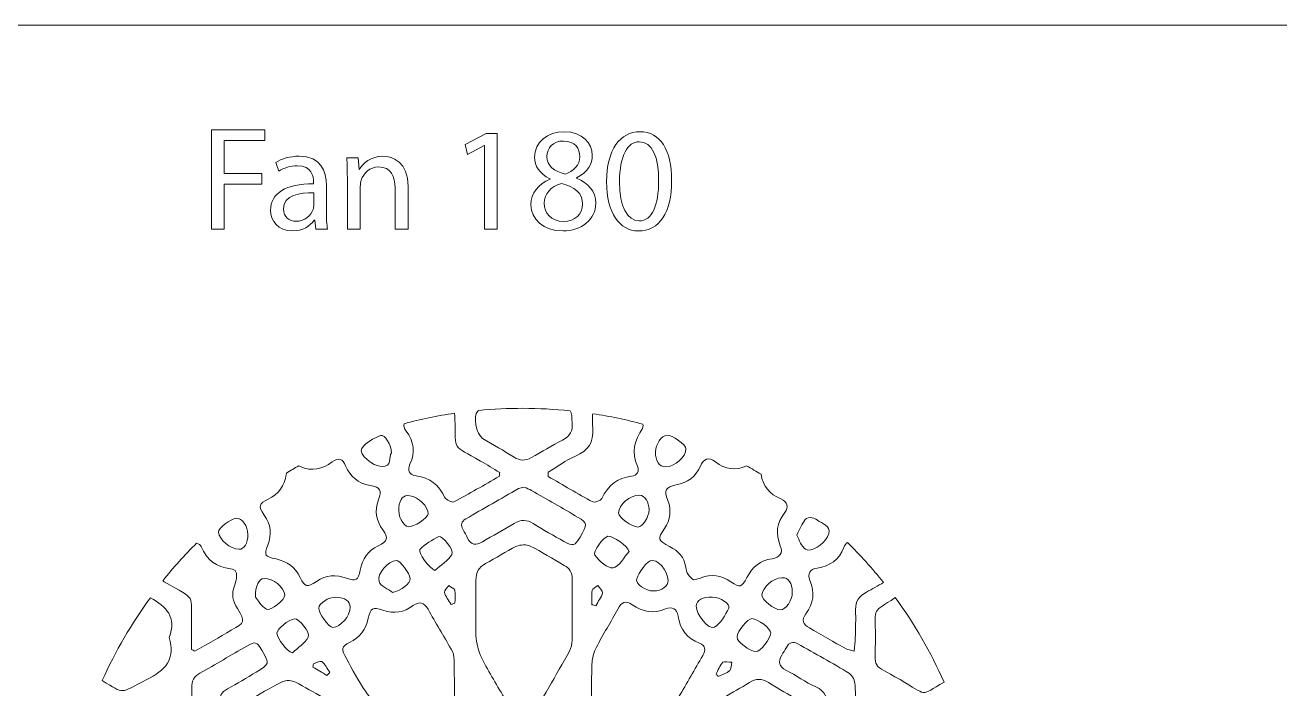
# Model space of a CAD drawing. Header units: millimetres. Extents: x -685 to 442, y -246 to 853.
# Drawn here: x -37.4 to 202.5, y 687 to 814 of the extents above; entities that cross this region are included whole.
import ezdxf

# ---------------------------------------------------------------- set-up
doc = ezdxf.new("R2010")
doc.units = ezdxf.units.MM
doc.header["$MEASUREMENT"] = 0
doc.layers.add('Layer 1', color=7, linetype='Continuous')

# ---------------------------------------------------------------- blocks, each defined once
blk = doc.blocks.new('block 116')
at = {"layer": 'Layer 1', "lineweight": 0}
for points in [[(-1.82, 793.93), (8.42, 793.93), (8.42, 791.87), (0.63, 791.87), (0.63, 785.55), (7.83, 785.55), (7.83, 783.52), (0.63, 783.52), (0.63, 774.91), (-1.82, 774.91), (-1.82, 793.93)], [(50.42, 790.94), (50.36, 790.94), (47.17, 789.22), (46.69, 791.11), (50.7, 793.25), (52.82, 793.25), (52.82, 774.91), (50.42, 774.91), (50.42, 790.94)]]:
    blk.add_lwpolyline(points, dxfattribs=at)
for points, knots in [([(59.28, 779.57), (59.28, 781.88), (60.66, 783.52), (62.92, 784.48), (62.92, 784.48), (62.89, 784.56), (62.89, 784.56), (60.86, 785.52), (59.98, 787.1), (59.98, 788.68), (59.98, 791.59), (62.44, 793.56), (65.66, 793.56), (69.21, 793.56), (70.99, 791.34), (70.99, 789.05), (70.99, 787.5), (70.23, 785.83), (67.97, 784.76), (67.97, 784.76), (67.97, 784.67), (67.97, 784.67), (70.26, 783.77), (71.67, 782.16), (71.67, 779.93), (71.67, 776.74), (68.93, 774.6), (65.43, 774.6), (61.59, 774.6), (59.28, 776.89), (59.28, 779.57)], [0, 0, 0, 0, 1, 1, 1, 2, 2, 2, 3, 3, 3, 4, 4, 4, 5, 5, 5, 6, 6, 6, 7, 7, 7, 8, 8, 8, 9, 9, 9, 10, 10, 10, 10]), ([(62.33, 788.85), (62.33, 787.02), (63.71, 786.03), (65.82, 785.47), (67.41, 786), (68.62, 787.13), (68.62, 788.8), (68.62, 790.26), (67.74, 791.79), (65.51, 791.79), (63.45, 791.79), (62.33, 790.43), (62.33, 788.85)], [0, 0, 0, 0, 1, 1, 1, 2, 2, 2, 3, 3, 3, 4, 4, 4, 4]), ([(86.17, 784.28), (86.17, 778.04), (83.86, 774.6), (79.79, 774.6), (76.21, 774.6), (73.78, 777.96), (73.73, 784.03), (73.73, 790.18), (76.38, 793.56), (80.11, 793.56), (83.97, 793.56), (86.17, 790.12), (86.17, 784.28)], [0, 0, 0, 0, 1, 1, 1, 2, 2, 2, 3, 3, 3, 4, 4, 4, 4]), ([(76.21, 784), (76.21, 779.23), (77.68, 776.52), (79.94, 776.52), (82.48, 776.52), (83.69, 779.48), (83.69, 784.17), (83.69, 788.68), (82.53, 791.65), (79.96, 791.65), (77.79, 791.65), (76.21, 788.99), (76.21, 784)], [0, 0, 0, 0, 1, 1, 1, 2, 2, 2, 3, 3, 3, 4, 4, 4, 4]), ([(18.13, 774.91), (18.13, 774.91), (17.93, 776.63), (17.93, 776.63), (17.93, 776.63), (17.85, 776.63), (17.85, 776.63), (17.09, 775.56), (15.62, 774.6), (13.67, 774.6), (10.91, 774.6), (9.49, 776.55), (9.49, 778.52), (9.49, 781.82), (12.43, 783.63), (17.71, 783.6), (17.71, 783.6), (17.71, 783.88), (17.71, 783.88), (17.71, 785.01), (17.4, 787.05), (14.6, 787.05), (13.33, 787.05), (12.01, 786.65), (11.05, 786.03), (11.05, 786.03), (10.48, 787.67), (10.48, 787.67), (11.61, 788.4), (13.25, 788.88), (14.97, 788.88), (19.15, 788.88), (20.16, 786.03), (20.16, 783.29), (20.16, 783.29), (20.16, 778.18), (20.16, 778.18), (20.16, 777), (20.22, 775.84), (20.39, 774.91), (20.39, 774.91), (18.13, 774.91), (18.13, 774.91)], [0, 0, 0, 0, 1, 1, 1, 2, 2, 2, 3, 3, 3, 4, 4, 4, 5, 5, 5, 6, 6, 6, 7, 7, 7, 8, 8, 8, 9, 9, 9, 10, 10, 10, 11, 11, 11, 12, 12, 12, 13, 13, 13, 14, 14, 14, 14]), ([(24.17, 784.87), (24.17, 786.28), (24.14, 787.44), (24.06, 788.57), (24.06, 788.57), (26.26, 788.57), (26.26, 788.57), (26.26, 788.57), (26.4, 786.31), (26.4, 786.31), (26.4, 786.31), (26.46, 786.31), (26.46, 786.31), (27.13, 787.61), (28.71, 788.88), (30.97, 788.88), (32.86, 788.88), (35.8, 787.75), (35.8, 783.07), (35.8, 783.07), (35.8, 774.91), (35.8, 774.91), (35.8, 774.91), (33.31, 774.91), (33.31, 774.91), (33.31, 774.91), (33.31, 782.78), (33.31, 782.78), (33.31, 784.99), (32.5, 786.82), (30.15, 786.82), (28.52, 786.82), (27.25, 785.66), (26.82, 784.28), (26.71, 783.97), (26.65, 783.55), (26.65, 783.12), (26.65, 783.12), (26.65, 774.91), (26.65, 774.91), (26.65, 774.91), (24.17, 774.91), (24.17, 774.91), (24.17, 774.91), (24.17, 784.87), (24.17, 784.87)], [0, 0, 0, 0, 1, 1, 1, 2, 2, 2, 3, 3, 3, 4, 4, 4, 5, 5, 5, 6, 6, 6, 7, 7, 7, 8, 8, 8, 9, 9, 9, 10, 10, 10, 11, 11, 11, 12, 12, 12, 13, 13, 13, 14, 14, 14, 15, 15, 15, 15]), ([(69.16, 779.68), (69.16, 781.91), (67.6, 782.98), (65.12, 783.69), (62.97, 783.07), (61.82, 781.65), (61.82, 779.91), (61.73, 778.04), (63.14, 776.41), (65.49, 776.41), (67.72, 776.41), (69.16, 777.79), (69.16, 779.68)], [0, 0, 0, 0, 1, 1, 1, 2, 2, 2, 3, 3, 3, 4, 4, 4, 4]), ([(17.76, 781.88), (15.05, 781.94), (11.98, 781.46), (11.98, 778.8), (11.98, 777.2), (13.05, 776.43), (14.32, 776.43), (16.1, 776.43), (17.23, 777.56), (17.62, 778.72), (17.71, 778.97), (17.76, 779.26), (17.76, 779.51), (17.76, 779.51), (17.76, 781.88), (17.76, 781.88)], [0, 0, 0, 0, 1, 1, 1, 2, 2, 2, 3, 3, 3, 4, 4, 4, 5, 5, 5, 5])]:
    blk.add_open_spline(points, degree=3, knots=knots, dxfattribs=at)
blk = doc.blocks.new('block 311')
at = {"layer": 'Layer 1', "lineweight": 0}
for points, knots in [([(35.4, 736.33), (36.94, 734.32), (37.17, 732.22), (36.15, 729.97), (35.58, 728.76), (36.01, 727.92), (37.31, 727.73), (39.98, 727.41), (41.71, 726.01), (42.83, 723.62), (43.06, 723.16), (44.14, 722.6), (44.51, 722.78), (47.45, 724.32), (50.35, 726.01), (53.25, 727.69), (53.25, 727.92), (53.3, 728.15), (53.3, 728.39), (52.08, 729.13), (50.91, 729.88), (49.65, 730.58), (44.18, 733.8), (44.88, 732.22), (44.74, 738.57), (44.74, 738.71), (44.74, 738.85), (44.74, 738.99), (44.74, 739.27), (44.7, 739.5), (44.65, 739.73), (41.38, 739.27), (38.15, 738.57), (35.02, 737.73), (34.88, 737.31), (35.02, 736.84), (35.4, 736.33)], [0, 0, 0, 0, 1, 1, 1, 2, 2, 2, 3, 3, 3, 4, 4, 4, 5, 5, 5, 6, 6, 6, 7, 7, 7, 8, 8, 8, 9, 9, 9, 10, 10, 10, 11, 11, 11, 12, 12, 12, 12]), ([(50.03, 734.92), (52.03, 733.71), (54.09, 732.59), (56.05, 731.33), (57.18, 730.63), (58.2, 730.58), (59.37, 731.24), (61.33, 732.36), (63.3, 733.57), (65.31, 734.6), (66.76, 735.35), (67.36, 736.42), (67.13, 737.77), (67.13, 739.08), (67.08, 739.78), (66.76, 740.2), (63.77, 740.48), (60.77, 740.67), (57.74, 740.67), (54.89, 740.67), (52.08, 740.53), (49.28, 740.25), (49.23, 740.2), (49.18, 740.2), (49.14, 740.15), (48.11, 739.27), (48.81, 735.67), (50.03, 734.92)], [0, 0, 0, 0, 1, 1, 1, 2, 2, 2, 3, 3, 3, 4, 4, 4, 5, 5, 5, 6, 6, 6, 7, 7, 7, 8, 8, 8, 9, 9, 9, 9]), ([(71.1, 736.93), (71.29, 734.13), (70.26, 732.59), (67.78, 731.52), (65.96, 730.72), (64.28, 729.51), (62.55, 728.43), (62.55, 728.15), (62.55, 727.92), (62.55, 727.64), (65.4, 726.01), (68.2, 724.32), (71.1, 722.78), (71.48, 722.6), (72.64, 723.02), (72.83, 723.44), (74, 725.91), (75.78, 727.36), (78.49, 727.69), (79.56, 727.83), (80.08, 728.67), (79.65, 729.6), (78.44, 732.26), (79.09, 734.55), (80.59, 736.84), (80.68, 736.98), (80.73, 737.31), (80.68, 737.63), (77.55, 738.47), (74.37, 739.17), (71.1, 739.64), (71.01, 739.13), (71.01, 738.24), (71.1, 736.93)], [0, 0, 0, 0, 1, 1, 1, 2, 2, 2, 3, 3, 3, 4, 4, 4, 5, 5, 5, 6, 6, 6, 7, 7, 7, 8, 8, 8, 9, 9, 9, 10, 10, 10, 11, 11, 11, 11]), ([(32.59, 732.17), (32.69, 733.57), (31.28, 735.81), (30.54, 735.49), (29.23, 734.88), (27.64, 734.18), (26.94, 733.01), (26.28, 731.89), (28.99, 729.55), (30.77, 729.55), (32.78, 729.51), (32.03, 731.33), (32.59, 732.17)], [0, 0, 0, 0, 1, 1, 1, 2, 2, 2, 3, 3, 3, 4, 4, 4, 4]), ([(84.98, 729.46), (86.8, 729.51), (88.91, 731.38), (88.91, 732.92), (88.91, 733.71), (86.29, 735.58), (85.22, 735.53), (84.23, 735.49), (83.11, 733.76), (83.07, 732.36), (83.07, 730.63), (83.81, 729.46), (84.98, 729.46)], [0, 0, 0, 0, 1, 1, 1, 2, 2, 2, 3, 3, 3, 4, 4, 4, 4]), ([(9.04, 723.3), (7.22, 722.46), (7.12, 721.99), (8.29, 720.26), (9.55, 718.39), (9.74, 716.62), (8.95, 714.52), (8.25, 712.51), (8.39, 712.32), (10.54, 711.86), (12.68, 711.39), (14.18, 710.36), (15.16, 708.31), (16.05, 706.49), (16.47, 706.39), (18.25, 707.56), (20.16, 708.82), (21.98, 708.91), (24.04, 708.17), (25.82, 707.56), (26.28, 707.79), (26.61, 709.71), (27.03, 711.9), (28.06, 713.4), (30.07, 714.38), (31.89, 715.27), (32.08, 715.83), (30.96, 717.41), (29.65, 719.23), (29.37, 721.01), (30.12, 723.16), (30.77, 725.07), (30.54, 725.54), (28.53, 725.91), (26.19, 726.33), (24.74, 727.55), (23.85, 729.69), (23.29, 731), (22.45, 731.28), (21.28, 730.44), (19.41, 729.04), (17.4, 728.53), (15.12, 729.55), (15.02, 729.6), (14.97, 729.6), (14.88, 729.65), (14.09, 729.23), (13.29, 728.76), (12.54, 728.29), (12.54, 728.2), (12.5, 728.11), (12.5, 728.01), (12.12, 725.82), (11.1, 724.28), (9.04, 723.3)], [0, 0, 0, 0, 1, 1, 1, 2, 2, 2, 3, 3, 3, 4, 4, 4, 5, 5, 5, 6, 6, 6, 7, 7, 7, 8, 8, 8, 9, 9, 9, 10, 10, 10, 11, 11, 11, 12, 12, 12, 13, 13, 13, 14, 14, 14, 15, 15, 15, 16, 16, 16, 17, 17, 17, 18, 18, 18, 18]), ([(94.56, 730.44), (93.21, 731.52), (92.27, 731), (91.67, 729.6), (90.78, 727.55), (89.24, 726.47), (87.04, 726.01), (84.94, 725.54), (84.7, 725.12), (85.45, 723.06), (86.15, 721.1), (85.96, 719.42), (84.8, 717.69), (83.44, 715.64), (83.53, 715.41), (85.78, 714.24), (87.51, 713.35), (88.58, 712.23), (88.86, 710.32), (88.91, 709.8), (89.09, 709.29), (89.33, 708.87), (89.61, 708.45), (90.08, 708.12), (90.36, 707.84), (91.01, 708.03), (91.38, 708.07), (91.71, 708.21), (93.77, 709.1), (95.64, 708.77), (97.51, 707.51), (99.24, 706.35), (99.56, 706.39), (100.54, 708.31), (101.62, 710.36), (103.12, 711.58), (105.4, 711.9), (106.9, 712.14), (107.51, 713.02), (106.95, 714.38), (106.01, 716.71), (106.25, 718.77), (107.79, 720.73), (108.63, 721.8), (108.35, 722.78), (107.04, 723.34), (104.94, 724.28), (103.63, 725.77), (103.26, 728.06), (102.37, 728.62), (101.43, 729.13), (100.5, 729.65), (98.39, 728.67), (96.43, 728.99), (94.56, 730.44)], [0, 0, 0, 0, 1, 1, 1, 2, 2, 2, 3, 3, 3, 4, 4, 4, 5, 5, 5, 6, 6, 6, 7, 7, 7, 8, 8, 8, 9, 9, 9, 10, 10, 10, 11, 11, 11, 12, 12, 12, 13, 13, 13, 14, 14, 14, 15, 15, 15, 16, 16, 16, 17, 17, 17, 18, 18, 18, 18]), ([(47.17, 715.87), (47.83, 714.47), (48.72, 714.38), (49.98, 715.13), (51.99, 716.34), (54.09, 717.37), (56.05, 718.63), (57.36, 719.47), (58.44, 719.37), (59.7, 718.63), (61.62, 717.41), (63.62, 716.34), (65.59, 715.22), (67.36, 714.24), (67.64, 714.33), (68.67, 716.06), (70.07, 718.44), (70.07, 718.77), (68.3, 719.8), (65.35, 721.57), (62.36, 723.25), (59.37, 724.98), (58.95, 725.21), (58.44, 725.4), (58.02, 725.59), (57.6, 725.49), (57.22, 725.45), (56.9, 725.31), (53.53, 723.39), (50.17, 721.48), (46.8, 719.51), (45.96, 719.05), (45.77, 718.35), (46.29, 717.46), (46.61, 716.9), (46.89, 716.39), (47.17, 715.87)], [0, 0, 0, 0, 1, 1, 1, 2, 2, 2, 3, 3, 3, 4, 4, 4, 5, 5, 5, 6, 6, 6, 7, 7, 7, 8, 8, 8, 9, 9, 9, 10, 10, 10, 11, 11, 11, 12, 12, 12, 12]), ([(35.82, 718.02), (36.8, 717.88), (39.56, 719.7), (39.6, 720.5), (39.65, 721.85), (37.78, 723.72), (36.15, 723.95), (34.84, 724.09), (34.23, 723.48), (34, 721.62), (33.81, 720.17), (34.84, 718.16), (35.82, 718.02)], [0, 0, 0, 0, 1, 1, 1, 2, 2, 2, 3, 3, 3, 4, 4, 4, 4]), ([(79.75, 717.97), (80.64, 718.02), (81.85, 719.89), (81.85, 721.24), (81.85, 722.78), (81.06, 724), (80.03, 724.04), (78.25, 724.14), (76.06, 722.22), (76.01, 720.64), (76.01, 719.8), (78.63, 717.93), (79.75, 717.97)], [0, 0, 0, 0, 1, 1, 1, 2, 2, 2, 3, 3, 3, 4, 4, 4, 4]), ([(5.16, 716.57), (5.16, 718.11), (3.99, 719.75), (2.96, 719.65), (1.84, 719.56), (-0.54, 717.74), (-0.45, 716.99), (-0.35, 715.55), (1.8, 713.77), (3.48, 713.72), (4.46, 713.68), (5.16, 714.85), (5.16, 716.57)], [0, 0, 0, 0, 1, 1, 1, 2, 2, 2, 3, 3, 3, 4, 4, 4, 4]), ([(111.76, 713.72), (112.84, 713.02), (115.22, 714.61), (115.97, 716.11), (116.9, 717.93), (115.5, 718.39), (114.38, 719.05), (113.96, 719.33), (113.49, 719.65), (113.02, 719.75), (112.6, 719.8), (111.9, 719.75), (111.71, 719.42), (111.11, 718.53), (110.69, 717.55), (110.08, 716.43), (110.64, 715.45), (110.97, 714.24), (111.76, 713.72)], [0, 0, 0, 0, 1, 1, 1, 2, 2, 2, 3, 3, 3, 4, 4, 4, 5, 5, 5, 6, 6, 6, 6]), ([(40.91, 709.66), (42.03, 710.69), (43.44, 711.53), (44.18, 712.74), (44.65, 713.54), (42.31, 716.43), (41.66, 716.15), (40.35, 715.5), (39.04, 714.71), (38.06, 713.68), (37.59, 713.16), (39.93, 709.99), (40.91, 709.66)], [0, 0, 0, 0, 1, 1, 1, 2, 2, 2, 3, 3, 3, 4, 4, 4, 4]), ([(74.98, 710.18), (76.15, 710.36), (77.04, 712.18), (78.07, 713.3), (77.69, 714.38), (75.03, 716.25), (74, 716.2), (73.21, 716.15), (70.96, 713.16), (71.48, 712.56), (72.41, 711.44), (73.95, 710.04), (74.98, 710.18)], [0, 0, 0, 0, 1, 1, 1, 2, 2, 2, 3, 3, 3, 4, 4, 4, 4]), ([(119.1, 714.05), (118.21, 711.67), (116.43, 710.5), (114, 710.13), (112.6, 709.9), (112.09, 709.01), (112.6, 707.75), (113.58, 705.41), (113.35, 703.36), (111.85, 701.35), (110.97, 700.18), (111.29, 699.34), (112.51, 698.69), (114.85, 697.33), (117.18, 695.98), (119.57, 694.67), (119.89, 694.49), (120.36, 694.44), (121.06, 694.25), (121.15, 695.19), (121.29, 695.98), (121.29, 696.73), (121.34, 698.55), (121.39, 700.37), (121.34, 702.19), (121.29, 703.78), (122.04, 704.76), (123.4, 705.51), (124.52, 706.11), (125.59, 706.72), (126.67, 707.37), (124.52, 710.08), (122.23, 712.6), (119.8, 715.03), (119.52, 714.85), (119.24, 714.47), (119.1, 714.05)], [0, 0, 0, 0, 1, 1, 1, 2, 2, 2, 3, 3, 3, 4, 4, 4, 5, 5, 5, 6, 6, 6, 7, 7, 7, 8, 8, 8, 9, 9, 9, 10, 10, 10, 11, 11, 11, 12, 12, 12, 12]), ([(-5.63, 698.55), (-5.59, 697.19), (-5.63, 695.84), (-5.63, 694.53), (-5.4, 694.44), (-5.21, 694.35), (-4.98, 694.25), (-2.64, 695.56), (-0.31, 696.87), (1.98, 698.22), (4.6, 699.72), (4.69, 699.81), (3.15, 702.38), (2.26, 703.82), (1.98, 705.18), (2.59, 706.72), (2.78, 707.19), (2.87, 707.7), (2.96, 708.21), (3.15, 709.15), (2.87, 709.9), (1.84, 709.99), (-0.87, 710.32), (-2.74, 711.67), (-3.77, 714.24), (-3.86, 714.47), (-4.28, 714.75), (-4.65, 714.89), (-6.94, 712.6), (-9.09, 710.22), (-11.1, 707.7), (-11.01, 707.65), (-10.92, 707.56), (-10.82, 707.51), (-4.47, 703.68), (-5.78, 705.69), (-5.63, 698.55)], [0, 0, 0, 0, 1, 1, 1, 2, 2, 2, 3, 3, 3, 4, 4, 4, 5, 5, 5, 6, 6, 6, 7, 7, 7, 8, 8, 8, 9, 9, 9, 10, 10, 10, 11, 11, 11, 12, 12, 12, 12]), ([(65.63, 710.64), (63.44, 711.86), (61.38, 713.21), (59.14, 714.33), (58.44, 714.66), (57.27, 714.61), (56.52, 714.28), (54.46, 713.3), (52.6, 712.04), (50.59, 710.97), (49.28, 710.27), (48.72, 709.33), (48.76, 707.79), (48.81, 704.29), (48.62, 700.74), (48.76, 697.24), (48.81, 695.75), (49.23, 694.21), (49.89, 692.9), (51.24, 690.14), (52.88, 687.53), (54.46, 684.87), (55.49, 683.14), (56.52, 681.41), (57.69, 679.45), (58.25, 679.96), (58.53, 680.1), (58.67, 680.34), (61.33, 684.96), (64.05, 689.58), (66.66, 694.25), (66.99, 694.86), (67.08, 695.65), (67.13, 696.35), (67.18, 700.23), (67.13, 704.1), (67.18, 708.03), (67.13, 709.24), (66.71, 710.08), (65.63, 710.64)], [0, 0, 0, 0, 1, 1, 1, 2, 2, 2, 3, 3, 3, 4, 4, 4, 5, 5, 5, 6, 6, 6, 7, 7, 7, 8, 8, 8, 9, 9, 9, 10, 10, 10, 11, 11, 11, 12, 12, 12, 13, 13, 13, 13]), ([(32.83, 705.46), (34.51, 705.88), (36.24, 707.14), (36.19, 708.12), (36.1, 709.19), (34.28, 711.58), (33.53, 711.58), (32.03, 711.53), (29.74, 709.05), (30.26, 707.56), (30.54, 706.63), (31.94, 706.11), (32.83, 705.46)], [0, 0, 0, 0, 1, 1, 1, 2, 2, 2, 3, 3, 3, 4, 4, 4, 4]), ([(79.51, 708.07), (79.14, 707.19), (81.29, 705.69), (82.69, 705.74), (84.33, 705.79), (85.5, 706.63), (85.5, 707.75), (85.5, 709.57), (83.39, 712.14), (82.08, 711.48), (80.92, 710.92), (80.08, 709.38), (79.51, 708.07)], [0, 0, 0, 0, 1, 1, 1, 2, 2, 2, 3, 3, 3, 4, 4, 4, 4]), ([(8.71, 702.28), (9.55, 701.82), (12.26, 704.1), (12.22, 704.95), (12.08, 706.49), (9.97, 708.21), (8.25, 708.12), (7.26, 708.07), (6.56, 706.81), (6.61, 704.53), (7.03, 704.06), (7.68, 702.84), (8.71, 702.28)], [0, 0, 0, 0, 1, 1, 1, 2, 2, 2, 3, 3, 3, 4, 4, 4, 4]), ([(106.99, 702.14), (108.02, 702.1), (109.24, 703.92), (109.24, 705.46), (109.24, 707.33), (108.54, 708.31), (107.27, 708.26), (105.5, 708.21), (103.54, 706.49), (103.44, 704.95), (103.4, 704.06), (105.83, 702.14), (106.99, 702.14)], [0, 0, 0, 0, 1, 1, 1, 2, 2, 2, 3, 3, 3, 4, 4, 4, 4]), ([(42.73, 705.51), (42.97, 704.67), (43.53, 703.92), (44, 703.17), (44.23, 703.26), (44.51, 703.31), (44.74, 703.4), (44.74, 704.25), (44.88, 705.09), (44.7, 705.88), (44.6, 706.25), (43.95, 706.44), (43.58, 706.77), (43.25, 706.35), (42.64, 705.83), (42.73, 705.51)], [0, 0, 0, 0, 1, 1, 1, 2, 2, 2, 3, 3, 3, 4, 4, 4, 5, 5, 5, 5]), ([(71.66, 702.89), (72.13, 703.73), (72.74, 704.53), (72.97, 705.41), (73.07, 705.79), (72.36, 706.35), (72.04, 706.81), (71.66, 706.49), (71.06, 706.21), (70.96, 705.83), (70.82, 704.95), (70.92, 704.01), (70.92, 703.12), (71.15, 703.03), (71.43, 702.98), (71.66, 702.89)], [0, 0, 0, 0, 1, 1, 1, 2, 2, 2, 3, 3, 3, 4, 4, 4, 5, 5, 5, 5]), ([(-14.19, 688.79), (-10.64, 690.56), (-8.63, 692.66), (-9.89, 696.87), (-8.44, 700.74), (-10.35, 702.75), (-13.49, 704.43), (-17.08, 699.53), (-20.17, 694.21), (-22.69, 688.6), (-18.25, 685.94), (-19.56, 686.08), (-14.19, 688.79)], [0, 0, 0, 0, 1, 1, 1, 2, 2, 2, 3, 3, 3, 4, 4, 4, 4]), ([(21.38, 698.78), (22.87, 698.83), (24.7, 700.93), (24.7, 702.66), (24.7, 703.82), (23.81, 704.48), (21.98, 704.53), (20.58, 704.57), (18.76, 703.45), (18.71, 702.47), (18.62, 701.54), (20.63, 698.78), (21.38, 698.78)], [0, 0, 0, 0, 1, 1, 1, 2, 2, 2, 3, 3, 3, 4, 4, 4, 4]), ([(23.99, 692.8), (25.16, 690.7), (26.28, 688.55), (27.64, 686.55), (28.48, 685.33), (29.6, 684.17), (30.82, 683.37), (34.51, 681.08), (38.3, 678.98), (42.03, 676.88), (42.69, 676.51), (43.44, 676.27), (44.28, 675.9), (44.42, 676.69), (44.6, 677.16), (44.6, 677.63), (44.65, 682.62), (44.65, 687.62), (44.6, 692.57), (44.6, 693.27), (44.37, 694.02), (44, 694.63), (42.59, 697.19), (41.01, 699.67), (39.6, 702.24), (38.86, 703.59), (37.97, 703.78), (36.75, 702.94), (34.98, 701.63), (33.15, 701.3), (30.96, 702.05), (29.04, 702.75), (28.62, 702.47), (28.15, 700.51), (27.69, 698.31), (26.61, 696.87), (24.6, 695.89), (23.01, 695.09), (23.01, 694.63), (23.99, 692.8)], [0, 0, 0, 0, 1, 1, 1, 2, 2, 2, 3, 3, 3, 4, 4, 4, 5, 5, 5, 6, 6, 6, 7, 7, 7, 8, 8, 8, 9, 9, 9, 10, 10, 10, 11, 11, 11, 12, 12, 12, 13, 13, 13, 13]), ([(71.15, 675.9), (71.76, 675.95), (71.9, 675.9), (72.04, 675.95), (76.76, 678.61), (81.43, 681.32), (86.15, 684.03), (86.71, 684.35), (87.18, 684.87), (87.51, 685.43), (89.09, 688.09), (90.59, 690.75), (92.13, 693.41), (92.74, 694.44), (92.65, 695.28), (91.52, 695.75), (89.14, 696.68), (87.74, 698.36), (87.41, 700.93), (87.23, 702.33), (86.24, 702.84), (85.03, 702.33), (82.69, 701.3), (80.64, 701.72), (78.63, 703.12), (77.32, 704.06), (76.57, 703.54), (75.87, 702.28), (74.56, 699.81), (73.07, 697.47), (71.8, 695), (71.29, 694.02), (70.96, 692.8), (70.92, 691.68), (70.82, 687.2), (70.87, 682.76), (70.87, 678.28), (70.87, 677.53), (71.06, 676.79), (71.15, 675.9)], [0, 0, 0, 0, 1, 1, 1, 2, 2, 2, 3, 3, 3, 4, 4, 4, 5, 5, 5, 6, 6, 6, 7, 7, 7, 8, 8, 8, 9, 9, 9, 10, 10, 10, 11, 11, 11, 12, 12, 12, 13, 13, 13, 13]), ([(94.38, 698.83), (95.59, 699.53), (96.43, 701.12), (97.09, 702.47), (97.46, 703.22), (95.4, 704.57), (93.96, 704.57), (92.09, 704.62), (90.92, 703.96), (90.87, 702.84), (90.82, 701.26), (93.25, 698.22), (94.38, 698.83)], [0, 0, 0, 0, 1, 1, 1, 2, 2, 2, 3, 3, 3, 4, 4, 4, 4]), ([(125.13, 697.01), (125.13, 690.24), (124.24, 692.06), (129.85, 688.79), (135.13, 685.71), (133.59, 685.52), (138.26, 688.32), (135.74, 694.07), (132.6, 699.44), (128.91, 704.48), (124.43, 701.35), (125.13, 703.03), (125.13, 697.01)], [0, 0, 0, 0, 1, 1, 1, 2, 2, 2, 3, 3, 3, 4, 4, 4, 4]), ([(10.72, 697.66), (10.77, 696.59), (12.59, 694.21), (13.67, 693.93), (14.69, 694.91), (16.05, 695.7), (16.7, 696.91), (17.17, 697.8), (14.88, 700.51), (14.09, 700.42), (12.92, 700.28), (10.68, 698.45), (10.72, 697.66)], [0, 0, 0, 0, 1, 1, 1, 2, 2, 2, 3, 3, 3, 4, 4, 4, 4]), ([(102.32, 694.16), (103.16, 694.11), (105.08, 696.54), (105.12, 697.71), (105.17, 698.5), (102.69, 700.42), (101.53, 700.46), (100.73, 700.51), (98.77, 698.08), (98.68, 696.91), (98.63, 696.07), (101.06, 694.21), (102.32, 694.16)], [0, 0, 0, 0, 1, 1, 1, 2, 2, 2, 3, 3, 3, 4, 4, 4, 4]), ([(-5.59, 682.16), (-5.59, 682.16), (-5.59, 682.16), (-5.59, 682.16), (-5.59, 680.34), (-5.54, 678.52), (-5.59, 676.65), (-5.63, 675.48), (-5.12, 674.87), (-3.91, 674.92), (-3.39, 674.97), (-2.88, 674.92), (-2.36, 674.87), (-0.73, 674.73), (-0.17, 675.53), (-0.21, 677.11), (-0.31, 679.54), (-0.21, 681.92), (-0.26, 684.35), (-0.31, 685.57), (0.11, 686.41), (1.24, 687.01), (3.1, 687.99), (4.93, 689.12), (6.75, 690.24), (9.32, 691.78), (9.32, 691.78), (7.82, 694.39), (6.84, 696.07), (6.61, 696.17), (4.93, 695.19), (1.94, 693.5), (-1.01, 691.68), (-4, 690.05), (-5.17, 689.4), (-5.63, 688.51), (-5.59, 687.2), (-5.54, 685.52), (-5.59, 683.84), (-5.59, 682.16)], [0, 0, 0, 0, 1, 1, 1, 2, 2, 2, 3, 3, 3, 4, 4, 4, 5, 5, 5, 6, 6, 6, 7, 7, 7, 8, 8, 8, 9, 9, 9, 10, 10, 10, 11, 11, 11, 12, 12, 12, 13, 13, 13, 13]), ([(108.12, 694.95), (107.84, 694.44), (107.51, 693.93), (107.23, 693.46), (106.43, 692.2), (106.71, 691.31), (108.02, 690.61), (109.94, 689.58), (111.76, 688.32), (113.77, 687.39), (115.5, 686.55), (116.06, 685.38), (115.97, 683.56), (115.83, 681.27), (116.01, 679.03), (115.92, 676.74), (115.87, 675.43), (116.39, 674.83), (117.7, 674.87), (118.3, 674.87), (118.86, 674.87), (119.47, 674.87), (120.73, 674.87), (121.34, 675.43), (121.34, 676.74), (121.29, 678.56), (121.34, 680.38), (121.34, 682.25), (121.34, 682.25), (121.34, 682.25), (121.29, 682.25), (121.29, 684.07), (121.39, 685.94), (121.25, 687.76), (121.2, 688.55), (120.78, 689.58), (120.17, 689.96), (116.95, 691.96), (113.58, 693.78), (110.27, 695.65), (109.38, 696.12), (108.63, 695.93), (108.12, 694.95)], [0, 0, 0, 0, 1, 1, 1, 2, 2, 2, 3, 3, 3, 4, 4, 4, 5, 5, 5, 6, 6, 6, 7, 7, 7, 8, 8, 8, 9, 9, 9, 10, 10, 10, 11, 11, 11, 12, 12, 12, 13, 13, 13, 14, 14, 14, 14]), ([(20.82, 690.19), (20.3, 690.89), (19.93, 691.73), (19.27, 692.24), (19.04, 692.43), (18.25, 692.01), (17.69, 691.82), (17.64, 691.59), (17.64, 691.4), (17.59, 691.17), (18.48, 690.66), (19.37, 690.14), (20.26, 689.58), (20.49, 689.82), (20.63, 690), (20.82, 690.19)], [0, 0, 0, 0, 1, 1, 1, 2, 2, 2, 3, 3, 3, 4, 4, 4, 5, 5, 5, 5]), ([(95.96, 692.1), (95.36, 691.5), (95.08, 690.61), (94.66, 689.82), (94.8, 689.68), (94.94, 689.54), (95.08, 689.4), (95.82, 689.77), (96.67, 690), (97.27, 690.52), (97.6, 690.8), (97.55, 691.54), (97.69, 692.1), (97.13, 692.1), (96.25, 692.38), (95.96, 692.1)], [0, 0, 0, 0, 1, 1, 1, 2, 2, 2, 3, 3, 3, 4, 4, 4, 5, 5, 5, 5]), ([(26.28, 680.85), (25.91, 681.46), (25.3, 681.97), (24.7, 682.3), (21.24, 684.35), (17.78, 686.41), (14.23, 688.32), (13.57, 688.65), (12.45, 688.69), (11.84, 688.41), (9.51, 687.25), (7.17, 685.94), (5.02, 684.45), (4.37, 684.03), (3.81, 682.95), (3.76, 682.16), (3.57, 679.82), (3.71, 677.49), (3.67, 675.11), (3.62, 673.85), (4.09, 673.05), (5.21, 672.44), (8.76, 670.44), (12.26, 668.29), (15.91, 666.33), (16.84, 665.81), (18.01, 665.63), (19.04, 665.63), (23.34, 665.53), (27.69, 665.58), (32.03, 665.63), (32.83, 665.63), (33.57, 665.77), (34.6, 665.91), (34.46, 666.61), (34.46, 666.89), (34.32, 667.12), (31.57, 671.74), (28.95, 676.32), (26.28, 680.85)], [0, 0, 0, 0, 1, 1, 1, 2, 2, 2, 3, 3, 3, 4, 4, 4, 5, 5, 5, 6, 6, 6, 7, 7, 7, 8, 8, 8, 9, 9, 9, 10, 10, 10, 11, 11, 11, 12, 12, 12, 13, 13, 13, 13]), ([(110.59, 684.82), (108.58, 685.89), (106.62, 687.01), (104.7, 688.23), (103.4, 689.07), (102.32, 689.02), (101.06, 688.23), (97.79, 686.27), (94.47, 684.45), (91.2, 682.48), (90.4, 682.02), (89.7, 681.27), (89.24, 680.52), (87.41, 677.53), (85.64, 674.5), (83.86, 671.42), (82.93, 669.78), (82.04, 668.1), (80.92, 666.05), (81.9, 665.86), (82.46, 665.63), (82.97, 665.63), (87.83, 665.58), (92.65, 665.58), (97.51, 665.63), (98.39, 665.63), (99.42, 665.95), (100.22, 666.37), (103.77, 668.34), (107.27, 670.3), (110.69, 672.4), (111.34, 672.82), (111.99, 673.85), (112.04, 674.64), (112.23, 677.21), (112.09, 679.78), (112.09, 682.34), (112.04, 683.51), (111.57, 684.26), (110.59, 684.82)], [0, 0, 0, 0, 1, 1, 1, 2, 2, 2, 3, 3, 3, 4, 4, 4, 5, 5, 5, 6, 6, 6, 7, 7, 7, 8, 8, 8, 9, 9, 9, 10, 10, 10, 11, 11, 11, 12, 12, 12, 13, 13, 13, 13])]:
    blk.add_open_spline(points, degree=3, knots=knots, dxfattribs=at)

msp = doc.modelspace()

# ---------------------------------------------------------------- linework, layer by layer
at = {"layer": 'Layer 1', "lineweight": 0}
msp.add_lwpolyline([(442.37, -246.04), (-637.63, -246.04), (-637.63, 813.96), (442.37, 813.96), (442.37, -246.04)], dxfattribs=at)

# ---------------------------------------------------------------- block references
at = {"layer": 'Layer 1'}
for name in ['block 116', 'block 311']:
    msp.add_blockref(name, (0, 0), dxfattribs=at)

doc.saveas('drawing.dxf')
